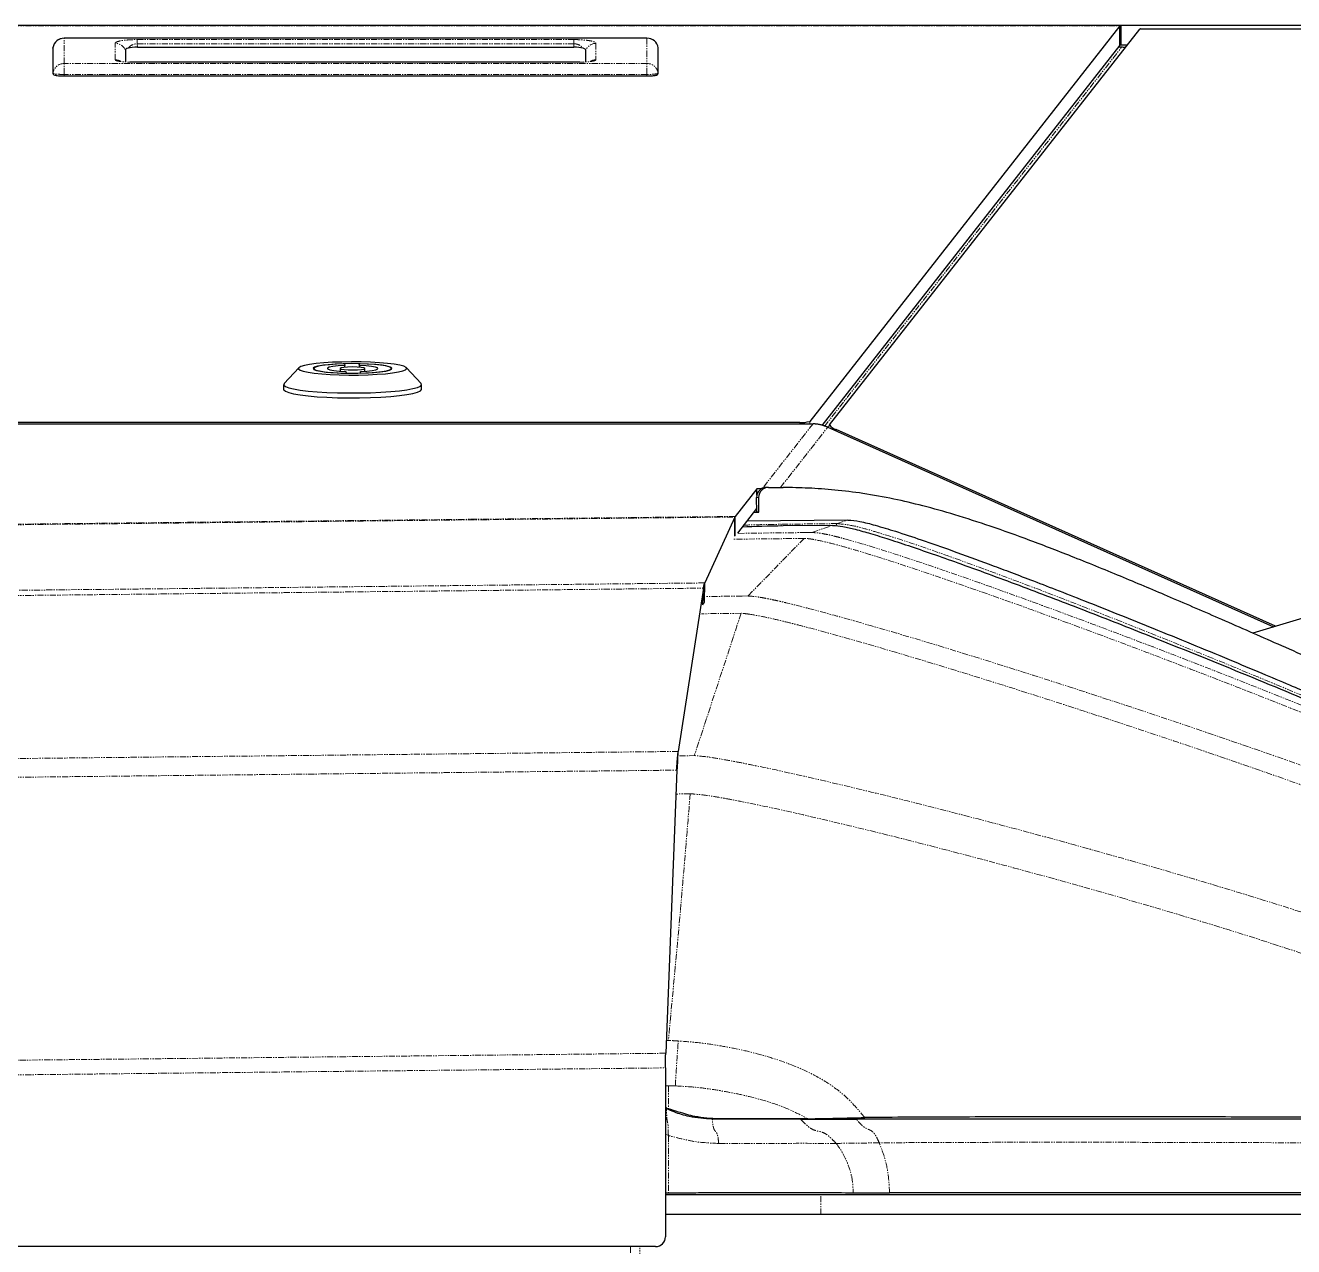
# Model space of a CAD drawing. Header units: millimetres. Extents: x -18594 to 273470, y -238787 to 48452.
# Drawn here: x 145791.1 to 146048.7, y -29644.3 to -29396.3 of the extents above; entities that cross this region are included whole.
import ezdxf

# ---------------------------------------------------------------- set-up
doc = ezdxf.new("R2010")
doc.units = ezdxf.units.MM
doc.linetypes.add('Xref AGV layout$0$PHANTOM', pattern=[2.5, 1.25, -0.25, 0.25, -0.25, 0.25, -0.25])
doc.layers.add('AM_BOR', color=4, linetype='Continuous', lineweight=25)

# ---------------------------------------------------------------- blocks, each defined once
blk = doc.blocks.new('Xref AGV layout$0$A$C6D3E55E3')
at = {"color": 7, "linetype": 'Continuous', "lineweight": 25}
for p, q in [((3234.81, 1701.82), (2147.25, 1701.82)), ((3234.57, 1701.76), (3171.55, 1621.4)), ((3175.55, 1620.68), (3238.6, 1701.07)), ((3234.57, 1697.79), (3234.57, 1701.76)), ((3234.81, 1697.82), (3234.81, 1701.82)), ((3336.39, 1701.82), (3234.81, 1701.82)), ((3238.74, 1701.11), (3340.67, 1701.11)), ((3138.5, 1699.22), (3020.1, 1699.22)), ((3234.57, 1697.79), (3174.04, 1620.6)), ((3236.04, 1697.82), (3234.81, 1697.82)), ((3017.82, 1697.22), (3017.83, 1697.27)), ((3017.82, 1697.22), (3017.82, 1692.09)), ((3032.54, 1696.87), (3032.54, 1694.41)), ((3034.98, 1697.37), (3123.63, 1697.37)), ((3126.07, 1694.41), (3126.07, 1696.87)), ((3140.78, 1697.22), (3140.78, 1697.27)), ((3140.78, 1692.09), (3140.78, 1697.22)), ((3234.91, 1697.37), (3234.25, 1697.38)), ((3034.22, 1694.37), (3033.48, 1694.37)), ((3124.36, 1694.37), (3034.22, 1694.37)), ((3124.89, 1694.37), (3124.36, 1694.37)), ((3020.1, 1691.55), (3138.5, 1691.55)), ((3140.48, 1691.79), (3140.52, 1691.8)), ((3067.77, 1632.3), (3064.79, 1629.07)), ((3070.8, 1632.15), (3070.8, 1632)), ((3076.2, 1632.15), (3076.2, 1631.6)), ((3077.03, 1633.09), (3077.1, 1632.75)), ((3077.1, 1632.38), (3077.1, 1632.75)), ((3077.31, 1631.55), (3077.37, 1631.2)), ((3077.37, 1631.2), (3077.37, 1631.19)), ((3080.03, 1633.1), (3080.03, 1632.41)), ((3080.09, 1632.76), (3080.03, 1633.1)), ((3080.09, 1632.76), (3080.09, 1632.4)), ((3080.31, 1631.2), (3080.31, 1631.55)), ((3080.37, 1631.21), (3080.31, 1631.55)), ((3080.37, 1631.2), (3080.37, 1631.21)), ((3081.2, 1631.6), (3081.2, 1632.15)), ((3086.6, 1632), (3086.6, 1632.15)), ((3092.61, 1629.07), (3089.63, 1632.3)), ((3064.7, 1628.88), (3064.7, 1627.88)), ((3092.7, 1627.88), (3092.7, 1628.88)), ((3169.56, 1621.18), (2149.25, 1621.18)), ((2149.25, 1620.94), (3171.19, 1620.94)), ((3171.19, 1620.94), (3172.23, 1620.91)), ((3175.54, 1620.67), (3175.33, 1620.16)), ((3175.14, 1620.33), (3175.39, 1620.3)), ((3175.21, 1620.22), (3265.76, 1579.65)), ((3266.2, 1579.79), (3176.92, 1619.78)), ((3160.8, 1607.69), (3156.42, 1602.1)), ((3161.68, 1607.68), (3160.8, 1607.69)), ((3160.8, 1606.45), (3160.8, 1607.69)), ((3163.18, 1607.99), (3162.74, 1607.99)), ((3163.18, 1607.99), (3166.15, 1607.99)), ((3160.78, 1602.99), (3160.75, 1605.97)), ((3161.22, 1602.99), (3161.19, 1605.97)), ((3160.77, 1603.69), (3156.87, 1598.71)), ((3160.22, 1602.98), (3161.22, 1602.99)), ((3160.23, 1602.98), (3160.78, 1602.99)), ((3161.22, 1602.99), (3160.78, 1602.99)), ((3156.35, 1601.98), (3150.22, 1588.6)), ((3156.32, 1598.07), (3156.35, 1601.98)), ((3156.42, 1598.13), (3156.42, 1602.1)), ((3179.27, 1601.37), (3158.77, 1601.12)), ((3176.15, 1600.29), (3166.18, 1600.16)), ((3149.97, 1587.54), (3144.86, 1554.38)), ((3149.82, 1584.15), (3149.97, 1587.54)), ((3150.19, 1584.69), (3150.22, 1588.6)), ((3271.75, 1581.46), (3261.58, 1578.39)), ((3144.71, 1550.99), (3144.86, 1554.38)), ((3144.55, 1550.51), (3144.71, 1550.99)), ((3144.55, 1550.58), (3142.3, 1493.09)), ((3142.25, 1490.12), (3142.25, 1455.82)), ((3142.49, 1481.83), (3142.84, 1481.83)), ((3142.25, 1464.73), (3142.84, 1464.73)), ((3173.8, 1464.32), (3142.25, 1464.32)), ((3327.54, 1464.32), (3173.8, 1464.32)), ((3178.83, 1464.73), (3183.85, 1464.73)), ((3180.42, 1464.77), (3187.77, 1464.73)), ((3183.84, 1464.73), (3186.25, 1464.73)), ((3328.08, 1464.74), (3187.77, 1464.73)), ((3173.8, 1460.32), (3142.25, 1460.32)), ((3327.54, 1460.32), (3173.8, 1460.32)), ((3140.26, 1453.82), (2149.24, 1453.82))]:
    blk.add_line(p, q, dxfattribs=at)
at = {"color": 8, "linetype": 'Xref AGV layout$0$PHANTOM', "lineweight": 18}
for p, q in [((2147.25, 1701.76), (3234.57, 1701.76)), ((3020.1, 1699.22), (3020.1, 1699.21)), ((3020.1, 1694.08), (3020.1, 1699.21)), ((3020.1, 1699.21), (3138.5, 1699.21)), ((3030.47, 1694.82), (3030.47, 1698.16)), ((3034.95, 1698.94), (3123.65, 1698.94)), ((3034.95, 1698.94), (3034.95, 1698.07)), ((3034.98, 1697.37), (3034.95, 1698.07)), ((3034.95, 1698.07), (3123.65, 1698.07)), ((3123.63, 1697.37), (3123.65, 1698.07)), ((3123.65, 1698.94), (3123.65, 1698.07)), ((3128.14, 1698.16), (3128.14, 1694.82)), ((3138.5, 1699.22), (3138.5, 1699.21)), ((3138.5, 1699.21), (3138.5, 1694.08)), ((3017.83, 1692.13), (3017.83, 1697.27)), ((3140.78, 1697.27), (3140.78, 1692.13)), ((3174.53, 1620.37), (3234.91, 1697.37)), ((3020.1, 1691.86), (3020.1, 1694.08)), ((3138.5, 1694.08), (3020.1, 1694.08)), ((3034.22, 1694.37), (3034.22, 1694.36)), ((3124.36, 1694.36), (3034.22, 1694.36)), ((3124.36, 1694.36), (3124.36, 1694.37)), ((3138.5, 1691.86), (3138.5, 1694.08)), ((3017.83, 1692.13), (3017.82, 1692.09)), ((3138.5, 1691.86), (3020.1, 1691.86)), ((3020.1, 1691.55), (3020.1, 1691.86)), ((3138.5, 1691.55), (3138.5, 1691.86)), ((3140.78, 1692.09), (3140.78, 1692.13)), ((3172.23, 1620.91), (3161.98, 1607.84)), ((3169.56, 1621.18), (3169.56, 1620.94)), ((3171.55, 1620.93), (3171.55, 1621.4)), ((3165.62, 1607.99), (3175.21, 1620.22)), ((3176.81, 1619.5), (3176.92, 1619.78)), ((3161.19, 1605.97), (3160.75, 1605.97)), ((3156.42, 1602.1), (2147.25, 1591.26)), ((2147.25, 1591.14), (3156.35, 1601.98)), ((3177.19, 1600.65), (3165.74, 1600.51)), ((3172.01, 1598.84), (3176.15, 1600.29)), ((3177.19, 1600.65), (3179.27, 1601.37)), ((3170.41, 1597.64), (3155.92, 1597.47)), ((3170.83, 1598.83), (3156.83, 1598.66)), ((3172.01, 1598.84), (3170.83, 1598.83)), ((3150.22, 1588.6), (2147.25, 1577.83)), ((2147.25, 1576.76), (3149.97, 1587.54)), ((3157.85, 1585.93), (3150.58, 1585.84)), ((3157.85, 1585.93), (3159.02, 1585.95)), ((3157.62, 1582.44), (3149.54, 1582.34)), ((3144.86, 1554.38), (2147.25, 1543.66)), ((3145.09, 1553.49), (3147.09, 1553.51)), ((3147.09, 1553.51), (3148.12, 1553.54)), ((2147.25, 1539.87), (3144.55, 1550.58)), ((3147.26, 1545.77), (3144.36, 1545.73)), ((3145.18, 1520.72), (3142.85, 1495.68)), ((3142.4, 1495.67), (3142.62, 1495.68)), ((3142.62, 1495.68), (3142.85, 1495.68)), ((3142.3, 1493.09), (2147.25, 1482.41)), ((2147.25, 1479.43), (3142.25, 1490.12)), ((3142.25, 1486.47), (3142.83, 1486.48)), ((3142.83, 1486.47), (3142.92, 1486.47)), ((3142.84, 1486.47), (3142.84, 1481.83)), ((3142.49, 1481.83), (3142.25, 1481.97)), ((3181.01, 1479.73), (3177.92, 1479.73)), ((3181.01, 1479.73), (3182.72, 1480.05)), ((3142.84, 1476.38), (3142.25, 1476.65)), ((3142.84, 1476.38), (3142.84, 1464.73)), ((3173.8, 1460.32), (3173.8, 1464.32)), ((3178.83, 1464.73), (3180.42, 1464.77)), ((3135.16, 1453.82), (3135.16, 1448.82)), ((3137.07, 1448.82), (3137.07, 1453.82))]:
    blk.add_line(p, q, dxfattribs=at)
at = {"color": 7, "linetype": 'Continuous', "lineweight": 25, "flags": 128}
for points in [[(3017.82, 1692.09), (3017.82, 1692.07), (3017.83, 1692.04)], [(3140.78, 1692.05), (3140.78, 1692.07), (3140.78, 1692.09)], [(3078.46, 1633.49), (3076.5, 1633.46), (3074.61, 1633.4), (3072.86, 1633.29), (3071.29, 1633.14), (3069.95, 1632.96), (3068.9, 1632.76), (3068.17, 1632.54), (3067.77, 1632.3), (3067.73, 1632.06), (3068.03, 1631.82), (3068.68, 1631.6), (3069.65, 1631.39), (3070.92, 1631.2), (3072.43, 1631.05), (3074.14, 1630.93), (3076, 1630.85), (3077.95, 1630.81), (3079.92, 1630.82), (3081.86, 1630.87), (3083.69, 1630.96), (3085.36, 1631.08), (3086.81, 1631.25), (3088.01, 1631.44), (3088.91, 1631.65), (3089.48, 1631.88), (3089.7, 1632.12), (3089.57, 1632.36), (3089.09, 1632.59), (3088.27, 1632.81), (3087.15, 1633.01), (3085.76, 1633.18), (3084.14, 1633.32), (3082.34, 1633.42), (3080.43, 1633.47), (3078.46, 1633.49)], [(3078.53, 1633.13), (3076.81, 1633.1), (3075.19, 1633.03), (3073.72, 1632.91), (3072.49, 1632.77), (3071.55, 1632.59), (3070.95, 1632.39), (3070.71, 1632.18), (3070.84, 1631.97), (3071.34, 1631.77), (3072.18, 1631.59), (3073.33, 1631.43), (3074.73, 1631.3), (3076.31, 1631.22), (3078.01, 1631.18), (3079.74, 1631.18), (3081.42, 1631.23), (3082.97, 1631.33), (3084.33, 1631.46), (3085.42, 1631.62), (3086.2, 1631.81), (3086.62, 1632.01), (3086.68, 1632.22), (3086.36, 1632.43), (3085.69, 1632.63), (3084.69, 1632.8), (3083.4, 1632.94), (3081.9, 1633.04), (3080.25, 1633.11), (3078.53, 1633.13)], [(3077.03, 1633.09), (3075.44, 1633.03), (3074, 1632.92), (3072.77, 1632.79), (3071.8, 1632.62), (3071.15, 1632.43), (3070.83, 1632.23), (3070.87, 1632.03), (3071.25, 1631.83), (3071.98, 1631.65), (3073, 1631.48), (3074.28, 1631.35), (3075.76, 1631.26), (3077.37, 1631.2)], [(3077.1, 1632.75), (3075.79, 1632.67), (3074.72, 1632.55), (3073.96, 1632.4), (3073.59, 1632.23), (3073.62, 1632.05), (3074.06, 1631.88), (3074.86, 1631.73), (3075.98, 1631.62), (3077.31, 1631.55)], [(3076.2, 1632.14), (3076.41, 1632.03), (3076.97, 1631.93), (3077.79, 1631.87), (3078.76, 1631.85), (3079.71, 1631.87), (3080.51, 1631.94), (3081.03, 1632.04), (3081.2, 1632.16), (3080.99, 1632.27), (3080.43, 1632.37), (3079.61, 1632.43), (3078.65, 1632.46), (3077.69, 1632.43), (3076.9, 1632.36), (3076.37, 1632.26), (3076.2, 1632.14)], [(3080.37, 1631.21), (3081.96, 1631.27), (3083.4, 1631.38), (3084.63, 1631.52), (3085.6, 1631.68), (3086.26, 1631.87), (3086.57, 1632.07), (3086.54, 1632.27), (3086.15, 1632.47), (3085.43, 1632.66), (3084.4, 1632.82), (3083.12, 1632.95), (3081.64, 1633.04), (3080.03, 1633.1)], [(3080.31, 1631.55), (3081.61, 1631.63), (3082.68, 1631.75), (3083.44, 1631.9), (3083.81, 1632.08), (3083.78, 1632.25), (3083.35, 1632.42), (3082.54, 1632.57), (3081.43, 1632.68), (3080.09, 1632.76)], [(3064.79, 1629.07), (3064.77, 1629.04), (3064.73, 1628.77), (3065.05, 1628.5), (3065.72, 1628.24), (3066.73, 1627.99), (3068.05, 1627.77), (3069.65, 1627.57), (3071.48, 1627.41), (3073.49, 1627.29), (3075.65, 1627.21), (3077.88, 1627.17), (3080.13, 1627.18), (3082.34, 1627.23), (3084.47, 1627.32), (3086.44, 1627.45), (3088.21, 1627.62), (3089.73, 1627.83), (3090.97, 1628.05), (3091.9, 1628.31), (3092.48, 1628.57), (3092.7, 1628.84), (3092.61, 1629.07)], [(3064.7, 1627.88), (3064.73, 1627.78), (3065.05, 1627.51), (3065.72, 1627.24), (3066.73, 1627), (3068.05, 1626.78), (3069.65, 1626.58), (3071.48, 1626.42), (3073.49, 1626.3), (3075.65, 1626.22), (3077.88, 1626.18), (3080.13, 1626.19), (3082.34, 1626.24), (3084.47, 1626.33), (3086.44, 1626.46), (3088.21, 1626.63), (3089.73, 1626.83), (3090.97, 1627.06), (3091.9, 1627.31), (3092.48, 1627.58), (3092.7, 1627.85), (3092.7, 1627.88)]]:
    blk.add_lwpolyline(points, dxfattribs=at)
at = {"color": 8, "linetype": 'Xref AGV layout$0$PHANTOM', "lineweight": 18, "flags": 128}
for points in [[(3170.41, 1597.64), (3164.71, 1591.79), (3159.02, 1585.95)], [(3157.62, 1582.44), (3152.87, 1567.98), (3148.12, 1553.54)], [(3151.76, 1479.73), (3152.42, 1479.75), (3153.09, 1479.76)], [(3169.67, 1479.73), (3170.43, 1479.76), (3171.18, 1479.79)]]:
    blk.add_lwpolyline(points, dxfattribs=at)
at = {"color": 7, "linetype": 'Continuous', "lineweight": 25}
for centre, radius, start, end in [((3238.71, 1700.93), 0.187, 81.7788, 127.6797), ((3020.1, 1696.92), 2.3, 90, 171.2467), ((3138.5, 1696.92), 2.3, 8.7333, 90), ((3234.84, 1691.37), 6, 82.2609, 89.3324), ((3169.99, 1626.4), 5.23, 265.2871, 287.3566), ((3177.53, 1622.21), 2.5, 217.7016, 256.0319), ((3162.75, 1605.99), 2, 90.1138, 180.7192), ((3163.18, 1605.99), 2, 90.1104, 180.7226), ((3140.25, 1455.82), 2, 270.1114, 0.1067)]:
    blk.add_arc(centre, radius, start, end, dxfattribs=at)
at = {"color": 8, "linetype": 'Xref AGV layout$0$PHANTOM', "lineweight": 18}
for centre, radius, start, end in [((3020.09, 1696.91), 2.29, 89.8287, 171.1209), ((3030.47, 1695.86), 2.3, 26.0605, 90.0966), ((3128.13, 1695.86), 2.3, 89.9017, 153.9412), ((3138.51, 1696.91), 2.29, 8.8798, 90.1707), ((3020.09, 1691.78), 2.29, 89.8287, 171.1209), ((3030.47, 1692.5), 2.31, 60.5294, 90.0175), ((3128.14, 1692.51), 2.31, 89.9901, 119.5156), ((3138.51, 1691.78), 2.29, 8.8798, 90.1707)]:
    blk.add_arc(centre, radius, start, end, dxfattribs=at)
at = {"color": 7, "linetype": 'Continuous', "lineweight": 25}
for centre, major_axis, ratio, start_param, end_param in [((3254.16, 1693.82), (19.6, -7.92), 0.056319, 3.003174, 3.125347), ((3254.16, 1693.82), (19.6, -3.95), 0.031467, 2.986754, 3.108927), ((3035.03, 1696.98), (2.3, -0.01), 0.172189, 1.596231, 2.529528), ((3123.57, 1696.98), (2.3, 0.01), 0.172189, 0.611846, 1.545362), ((3167.92, 1598.79), (20, 0.12), 0.069658, 1.657636, 2.099446), ((3151.89, 1499.73), (20.33, 0), 0.983668, 4.218195, 4.250738), ((3151.54, 1499.73), (20.33, 0), 0.983668, 4.237572, 4.250738)]:
    blk.add_ellipse(centre, major_axis=major_axis, ratio=ratio, start_param=start_param, end_param=end_param, dxfattribs=at)
at = {"color": 8, "linetype": 'Xref AGV layout$0$PHANTOM', "lineweight": 18}
for points, knots in [([(3030.47, 1698.16), (3030.51, 1698.25), (3030.61, 1698.43), (3031.29, 1698.63), (3032.12, 1698.77), (3032.92, 1698.86), (3033.88, 1698.92), (3034.6, 1698.93), (3034.95, 1698.94)], [0, 0, 0, 0, 0.25013, 0.499944, 0.625205, 0.750135, 0.875176, 1, 1, 1, 1]), ([(3033.15, 1697.21), (3033.18, 1697.26), (3033.37, 1697.49), (3033.73, 1697.8), (3034.32, 1698.01), (3034.68, 1698.07), (3034.87, 1698.07), (3034.95, 1698.07)], [0, 0, 0, 0, 0.11334, 0.603398, 0.81167, 0.907966, 1, 1, 1, 1]), ([(3123.65, 1698.94), (3124.01, 1698.93), (3124.72, 1698.92), (3125.68, 1698.86), (3126.48, 1698.77), (3127.31, 1698.63), (3127.99, 1698.43), (3128.09, 1698.25), (3128.14, 1698.16)], [0, 0, 0, 0, 0.124807, 0.24983, 0.374777, 0.500086, 0.749873, 1, 1, 1, 1]), ([(3123.65, 1698.07), (3123.74, 1698.07), (3123.92, 1698.07), (3124.28, 1698.01), (3124.88, 1697.8), (3125.24, 1697.49), (3125.42, 1697.26), (3125.45, 1697.21)], [0, 0, 0, 0, 0.091924, 0.188279, 0.396459, 0.886638, 1, 1, 1, 1]), ([(3034.22, 1694.36), (3033.72, 1694.36), (3032.98, 1694.37), (3032.1, 1694.43), (3031.34, 1694.51), (3030.62, 1694.64), (3030.52, 1694.76), (3030.47, 1694.82)], [0, 0, 0, 0, 0.249676, 0.375126, 0.500589, 0.750261, 1, 1, 1, 1]), ([(3128.14, 1694.82), (3128.08, 1694.76), (3127.98, 1694.64), (3127.25, 1694.51), (3126.49, 1694.43), (3125.61, 1694.37), (3124.86, 1694.36), (3124.36, 1694.36)], [0, 0, 0, 0, 0.249757, 0.49945, 0.624872, 0.750355, 1, 1, 1, 1]), ([(3020.1, 1691.86), (3019.8, 1691.86), (3019.21, 1691.87), (3018.46, 1691.93), (3017.93, 1692.03), (3017.86, 1692.1), (3017.83, 1692.13)], [0, 0, 0, 0, 0.250001, 0.500003, 0.750002, 1, 1, 1, 1]), ([(3020.1, 1691.55), (3019.84, 1691.55), (3019.32, 1691.56), (3018.68, 1691.62), (3018.27, 1691.68), (3018.22, 1691.73), (3018.2, 1691.75)], [0, 0, 0, 0, 0.286234, 0.572448, 0.85869, 1, 1, 1, 1]), ([(3140.78, 1692.13), (3140.74, 1692.1), (3140.67, 1692.03), (3140.15, 1691.93), (3139.4, 1691.87), (3138.8, 1691.86), (3138.5, 1691.86)], [0, 0, 0, 0, 0.25, 0.50001, 0.750014, 1, 1, 1, 1]), ([(3140.48, 1691.79), (3140.45, 1691.76), (3140.39, 1691.7), (3139.93, 1691.62), (3139.28, 1691.56), (3138.76, 1691.55), (3138.5, 1691.55)], [0, 0, 0, 0, 0.2499948, 0.5000072, 0.7499946, 1, 1, 1, 1]), ([(3158.14, 1600.33), (3159.26, 1600.37), (3161.7, 1600.45), (3164.32, 1600.49), (3165.74, 1600.51)], [0, 0, 0, 0, 0.457293, 1, 1, 1, 1]), ([(3165.77, 1600.16), (3165.77, 1600.17), (3165.77, 1600.27), (3165.76, 1600.42), (3165.75, 1600.47), (3165.74, 1600.51)], [0, 0, 0, 0, 0.039944, 0.360256, 1, 1, 1, 1]), ([(3177.19, 1600.65), (3177.1, 1600.61), (3177, 1600.55), (3176.9, 1600.27), (3176.88, 1600.21)], [0, 0, 0, 0, 0.762902, 1, 1, 1, 1]), ([(3177.19, 1600.65), (3178.22, 1600.53), (3180.29, 1600.31), (3183.3, 1599.46), (3187.63, 1598.19), (3195.09, 1595.72), (3210.85, 1590.09), (3233.45, 1581.38), (3261.06, 1570.22), (3286.17, 1559.61), (3308.82, 1549.64), (3329.03, 1540.37), (3345, 1532.64), (3356.77, 1526.58), (3364.46, 1522.43), (3372.04, 1518.08), (3379.43, 1513.43), (3386.62, 1508.44), (3390.98, 1504.55), (3393.15, 1502.61)], [0, 0, 0, 0, 0.0130335, 0.0260996, 0.0391671, 0.0699686, 0.1249717, 0.249979, 0.3749876, 0.4999965, 0.5933365, 0.686676, 0.780014, 0.8166834, 0.8533527, 0.8900202, 0.9266868, 0.9633488, 1, 1, 1, 1]), ([(3172.25, 1597.45), (3171.99, 1597.49), (3171.38, 1597.59), (3170.77, 1597.62), (3170.41, 1597.64)], [0, 0, 0, 0, 0.425955, 1, 1, 1, 1]), ([(3393.71, 1501.78), (3392.63, 1502.85), (3389.84, 1505.62), (3384.8, 1509.42), (3378.92, 1513.45), (3372.9, 1517.16), (3363.76, 1522.38), (3351.33, 1528.78), (3335.59, 1536.3), (3319.74, 1543.47), (3298.47, 1552.71), (3271.69, 1563.78), (3244.06, 1574.61), (3221.03, 1583.25), (3203.39, 1589.61), (3189.36, 1594.37), (3181.08, 1596.91), (3177.93, 1597.75), (3176.92, 1598.01), (3175.88, 1598.27), (3174.78, 1598.5), (3173.49, 1598.75), (3172.55, 1598.81), (3172.01, 1598.84)], [0, 0, 0, 0, 0.018802, 0.048582, 0.077969, 0.107114, 0.1361, 0.208111, 0.279816, 0.351389, 0.422894, 0.565806, 0.708679, 0.788712, 0.868822, 0.939575, 0.97113, 0.97535, 0.979603, 0.983968, 0.988474, 0.993398, 1, 1, 1, 1]), ([(3393.06, 1501.03), (3391.86, 1502.23), (3388.97, 1505.12), (3383.81, 1509.01), (3377.93, 1513.02), (3371.91, 1516.69), (3362.78, 1521.85), (3350.36, 1528.17), (3334.65, 1535.57), (3318.82, 1542.64), (3296.32, 1552.28), (3267.02, 1564.19), (3232.24, 1577.55), (3204.62, 1587.54), (3188.08, 1593.06), (3181.34, 1595.12), (3178.44, 1595.97), (3175.42, 1596.8), (3173.33, 1597.23), (3172.25, 1597.45)], [0, 0, 0, 0, 0.020989, 0.050792, 0.080209, 0.109381, 0.138394, 0.210463, 0.282215, 0.353831, 0.425379, 0.585526, 0.745638, 0.886676, 0.949007, 0.961339, 0.973766, 0.986407, 1, 1, 1, 1]), ([(3159.02, 1585.95), (3159.6, 1585.91), (3160.62, 1585.84), (3162.03, 1585.59), (3163.26, 1585.35), (3164.43, 1585.1), (3165.57, 1584.85), (3168.07, 1584.26), (3173.25, 1582.94), (3183.44, 1580.12), (3201.43, 1574.79), (3227.12, 1566.67), (3258.11, 1556.31), (3284.85, 1546.83), (3306.11, 1538.85), (3321.99, 1532.62), (3337.79, 1526.04), (3350.31, 1520.35), (3359.57, 1515.66), (3365.69, 1512.29), (3371.72, 1508.59), (3377.59, 1504.43), (3382.44, 1500.2), (3386.21, 1495.99), (3388.97, 1492.02), (3391.14, 1487.64), (3392.41, 1483.69), (3392.88, 1481.23), (3393.05, 1480.38)], [0, 0, 0, 0, 0.006486, 0.011448, 0.016076, 0.020564, 0.024984, 0.029373, 0.049761, 0.085819, 0.149918, 0.264169, 0.39393, 0.523719, 0.588654, 0.653647, 0.718752, 0.784119, 0.810425, 0.836872, 0.863537, 0.890551, 0.918155, 0.935828, 0.95386, 0.972111, 0.990277, 1, 1, 1, 1]), ([(3159.22, 1582.26), (3158.99, 1582.3), (3158.46, 1582.37), (3157.92, 1582.41), (3157.62, 1582.44)], [0, 0, 0, 0, 0.4303368, 1, 1, 1, 1]), ([(3387.62, 1480.12), (3387.48, 1480.82), (3387.03, 1483.01), (3385.84, 1486.59), (3383.75, 1490.62), (3381.13, 1494.29), (3377.55, 1498.24), (3372.91, 1502.28), (3367.27, 1506.33), (3361.44, 1509.94), (3355.47, 1513.25), (3346.43, 1517.86), (3334.16, 1523.43), (3318.66, 1529.88), (3303.06, 1535.99), (3280.92, 1544.28), (3252.12, 1554.41), (3217.99, 1565.68), (3190.91, 1574.04), (3174.71, 1578.64), (3168.12, 1580.34), (3165.27, 1581.04), (3162.32, 1581.73), (3160.28, 1582.08), (3159.22, 1582.26)], [0, 0, 0, 0, 0.008263, 0.025635, 0.043062, 0.060409, 0.077615, 0.104831, 0.131745, 0.158443, 0.184995, 0.211446, 0.277277, 0.342902, 0.408438, 0.473926, 0.620538, 0.767129, 0.89625, 0.953306, 0.964592, 0.975964, 0.987532, 1, 1, 1, 1]), ([(3334.97, 1480.14), (3334.77, 1481.21), (3334.36, 1483.38), (3333.28, 1486.71), (3331.73, 1490.04), (3329.42, 1493.61), (3326.33, 1497.04), (3322.54, 1500.18), (3317.87, 1503.26), (3312.35, 1506.24), (3303.95, 1510.13), (3293.3, 1514.31), (3280.45, 1518.83), (3267.54, 1523.02), (3250.29, 1528.33), (3228.62, 1534.59), (3201.43, 1541.87), (3178.49, 1547.56), (3163.47, 1550.91), (3157.62, 1552.08), (3155.48, 1552.49), (3153.27, 1552.88), (3150.84, 1553.28), (3149.09, 1553.45), (3148.12, 1553.54)], [0, 0, 0, 0, 0.015281, 0.030763, 0.04863, 0.066468, 0.089937, 0.112951, 0.135621, 0.169219, 0.202551, 0.268812, 0.334866, 0.400837, 0.466769, 0.598598, 0.730461, 0.878385, 0.943867, 0.954268, 0.964724, 0.975366, 0.986405, 1, 1, 1, 1]), ([(3147.27, 1545.77), (3147.19, 1544.83), (3146.76, 1539.57), (3146.06, 1531.23), (3145.44, 1523.82), (3145.18, 1520.72)], [0, 0, 0, 0, 0.112333, 0.629361, 1, 1, 1, 1]), ([(3148.06, 1545.73), (3147.93, 1545.74), (3147.67, 1545.75), (3147.4, 1545.76), (3147.26, 1545.77)], [0, 0, 0, 0, 0.496717, 1, 1, 1, 1]), ([(3327.2, 1479.96), (3326.99, 1480.84), (3326.58, 1482.61), (3325.48, 1485.38), (3323.76, 1488.1), (3320.99, 1491.1), (3317.31, 1494.04), (3312.82, 1496.9), (3308.16, 1499.36), (3303.41, 1501.56), (3294.86, 1505.17), (3282.39, 1509.76), (3266, 1515.25), (3245.78, 1521.55), (3221.68, 1528.47), (3194.76, 1535.64), (3173.39, 1540.85), (3160.57, 1543.66), (3155.33, 1544.66), (3153.05, 1545.07), (3150.65, 1545.49), (3148.95, 1545.64), (3148.06, 1545.73)], [0, 0, 0, 0, 0.013379, 0.026768, 0.043824, 0.060821, 0.087871, 0.114801, 0.14164, 0.168425, 0.195173, 0.284216, 0.373225, 0.46222, 0.611715, 0.761231, 0.892979, 0.951296, 0.962869, 0.974568, 0.986561, 1, 1, 1, 1]), ([(3143.07, 1495.68), (3143.03, 1495.68), (3142.96, 1495.68), (3142.88, 1495.68), (3142.85, 1495.68)], [0, 0, 0, 0, 0.528967, 1, 1, 1, 1]), ([(3144.85, 1495.59), (3144.62, 1495.6), (3144.03, 1495.64), (3143.43, 1495.66), (3143.07, 1495.67)], [0, 0, 0, 0, 0.400592, 1, 1, 1, 1]), ([(3144.25, 1486.46), (3144.35, 1488.04), (3144.53, 1491.2), (3144.75, 1494.13), (3144.85, 1495.59)], [0, 0, 0, 0, 0.501999, 1, 1, 1, 1]), ([(3182.72, 1480.05), (3181.58, 1481.42), (3179.3, 1484.16), (3175.04, 1487.31), (3170.44, 1489.75), (3165.93, 1491.5), (3161.65, 1492.81), (3157.63, 1493.82), (3153.53, 1494.6), (3149.29, 1495.24), (3146.36, 1495.47), (3144.85, 1495.59)], [0, 0, 0, 0, 0.1238011, 0.2478596, 0.3716499, 0.4952911, 0.5942366, 0.6934001, 0.7930428, 0.8939333, 1, 1, 1, 1]), ([(3142.92, 1486.47), (3143.12, 1486.48), (3143.57, 1486.48), (3144.01, 1486.47), (3144.25, 1486.46)], [0, 0, 0, 0, 0.453599, 1, 1, 1, 1]), ([(3144.25, 1486.46), (3145.55, 1486.39), (3148.06, 1486.25), (3151.64, 1485.8), (3155.07, 1485.21), (3158.8, 1484.45), (3162.83, 1483.37), (3167.14, 1481.9), (3169.83, 1480.49), (3171.18, 1479.79)], [0, 0, 0, 0, 0.135628, 0.261815, 0.385972, 0.509344, 0.673243, 0.836775, 1, 1, 1, 1]), ([(3142.84, 1476.38), (3142.83, 1476.8), (3142.83, 1477.39), (3142.81, 1478.06), (3142.78, 1478.51), (3142.73, 1478.86), (3142.66, 1479.1), (3142.6, 1479.34), (3142.55, 1479.7), (3142.52, 1480.15), (3142.49, 1480.81), (3142.49, 1481.4), (3142.49, 1481.83)], [0, 0, 0, 0, 0.1706192, 0.2346142, 0.2907893, 0.3948418, 0.5000034, 0.6051651, 0.7092038, 0.7653792, 0.8293809, 1, 1, 1, 1]), ([(3153.07, 1474.77), (3153.03, 1475.18), (3152.98, 1475.74), (3152.85, 1476.36), (3152.74, 1476.77), (3152.59, 1477.07), (3152.41, 1477.25), (3152.24, 1477.43), (3152.08, 1477.74), (3151.97, 1478.15), (3151.85, 1478.77), (3151.8, 1479.33), (3151.76, 1479.73)], [0, 0, 0, 0, 0.169844, 0.232986, 0.288513, 0.39282, 0.500001, 0.60718, 0.711491, 0.767018, 0.83016, 1, 1, 1, 1]), ([(3176.93, 1474.79), (3176.64, 1475.09), (3176.07, 1475.65), (3175.18, 1476.51), (3174.23, 1477.06), (3173.3, 1477.26), (3172.37, 1477.47), (3171.42, 1478.02), (3170.59, 1478.82), (3170.08, 1479.33), (3169.85, 1479.56)], [0, 0, 0, 0, 0.139242, 0.270952, 0.394299, 0.513847, 0.633391, 0.756732, 0.888455, 1, 1, 1, 1]), ([(3325.58, 1479.73), (3315.93, 1479.73), (3296.64, 1479.73), (3267.68, 1479.73), (3238.72, 1479.73), (3209.72, 1479.73), (3190.58, 1479.73), (3181.01, 1479.73)], [0, 0, 0, 0, 0.2, 0.400002, 0.600003, 0.800003, 1, 1, 1, 1]), ([(3185.67, 1474.91), (3185.54, 1475.2), (3185.28, 1475.8), (3184.86, 1476.53), (3184.5, 1476.99), (3184.13, 1477.33), (3183.68, 1477.55), (3183.18, 1477.74), (3182.7, 1478.02), (3182.21, 1478.39), (3181.61, 1478.98), (3181.21, 1479.48), (3181.01, 1479.73)], [0, 0, 0, 0, 0.125157, 0.249798, 0.312318, 0.374862, 0.499967, 0.625068, 0.687613, 0.750149, 0.874843, 1, 1, 1, 1]), ([(3153.07, 1474.77), (3151.37, 1474.85), (3148.81, 1474.96), (3145.42, 1475.72), (3143.7, 1476.16), (3142.84, 1476.38)], [0, 0, 0, 0, 0.499845, 0.749993, 1, 1, 1, 1]), ([(3176.93, 1474.79), (3172.99, 1474.8), (3165.09, 1474.8), (3157.08, 1474.78), (3153.07, 1474.77)], [0, 0, 0, 0, 0.500011, 1, 1, 1, 1]), ([(3176.93, 1474.79), (3178.4, 1474.8), (3181.34, 1474.83), (3184.23, 1474.88), (3185.67, 1474.91)], [0, 0, 0, 0, 0.499997, 1, 1, 1, 1]), ([(3176.93, 1474.79), (3177.38, 1474.16), (3178.29, 1472.89), (3179.39, 1470.54), (3180.23, 1467.83), (3180.36, 1465.79), (3180.42, 1464.77)], [0, 0, 0, 0, 0.21973, 0.43956, 0.719912, 1, 1, 1, 1]), ([(3327.86, 1474.86), (3316.01, 1474.87), (3292.3, 1474.9), (3256.75, 1474.93), (3221.15, 1475.08), (3197.5, 1474.96), (3185.67, 1474.91)], [0, 0, 0, 0, 0.250001, 0.500002, 0.750003, 1, 1, 1, 1]), ([(3187.77, 1464.73), (3187.71, 1466), (3187.59, 1468.55), (3186.82, 1471.98), (3186.02, 1474.03), (3185.67, 1474.91)], [0, 0, 0, 0, 0.363995, 0.72869, 1, 1, 1, 1])]:
    blk.add_open_spline(points, degree=3, knots=knots, dxfattribs=at)
at = {"color": 7, "linetype": 'Continuous', "lineweight": 25}
for points, knots in [([(3033.15, 1697.21), (3032.93, 1697.14), (3032.58, 1697.03), (3032.55, 1696.92), (3032.54, 1696.87)], [0, 0, 0, 0, 0.631025, 1, 1, 1, 1]), ([(3126.07, 1696.87), (3126.01, 1696.97), (3125.93, 1697.09), (3125.53, 1697.19), (3125.45, 1697.21)], [0, 0, 0, 0, 0.813417, 1, 1, 1, 1]), ([(3017.83, 1692.06), (3017.84, 1692), (3017.89, 1691.85), (3018.15, 1691.75), (3018.52, 1691.66), (3018.94, 1691.6), (3019.48, 1691.56), (3019.89, 1691.56), (3020.1, 1691.55)], [0, 0, 0, 0, 0.136428, 0.351482, 0.487396, 0.641091, 0.812081, 1, 1, 1, 1]), ([(3138.5, 1691.55), (3138.67, 1691.55), (3138.99, 1691.56), (3139.57, 1691.59), (3140.17, 1691.66), (3140.66, 1691.81), (3140.74, 1691.98), (3140.78, 1692.06)], [0, 0, 0, 0, 0.1455493, 0.2846365, 0.5444215, 0.7834805, 1, 1, 1, 1]), ([(3175.21, 1620.22), (3175.12, 1620.26), (3174.95, 1620.33), (3174.7, 1620.43), (3174.46, 1620.51), (3174.22, 1620.59), (3173.99, 1620.65), (3173.76, 1620.71), (3173.54, 1620.76), (3173.33, 1620.8), (3173.13, 1620.83), (3172.93, 1620.85), (3172.74, 1620.87), (3172.56, 1620.89), (3172.39, 1620.9), (3172.28, 1620.9), (3172.23, 1620.91)], [0, 0, 0, 0, 0.0898075, 0.1767874, 0.2609398, 0.3422647, 0.420762, 0.4964318, 0.569274, 0.6392887, 0.7064759, 0.7708356, 0.8323678, 0.8910726, 0.94695, 1, 1, 1, 1]), ([(3414.25, 1478.7), (3414.17, 1481.17), (3414.02, 1485.89), (3413.04, 1492.7), (3411.28, 1498.41), (3408.86, 1503.13), (3405.98, 1507.11), (3402.28, 1510.93), (3398.95, 1513.63), (3396.29, 1515.49), (3394.4, 1516.67), (3391.94, 1518.07), (3388.74, 1519.78), (3384.72, 1521.83), (3379.91, 1524.22), (3374.37, 1526.91), (3367.6, 1530.16), (3359.56, 1533.96), (3350.29, 1538.3), (3340.43, 1542.87), (3330.14, 1547.61), (3318.58, 1552.89), (3305.93, 1558.63), (3292.44, 1564.7), (3279.37, 1570.54), (3267.03, 1576.01), (3255.61, 1581.03), (3245.15, 1585.54), (3235.16, 1589.77), (3225.66, 1593.65), (3216.64, 1597.15), (3208.55, 1600.05), (3201.29, 1602.39), (3194.75, 1604.23), (3188.53, 1605.7), (3182.57, 1606.79), (3176.78, 1607.5), (3171.36, 1607.89), (3167.86, 1607.96), (3166.15, 1607.99)], [0, 0, 0, 0, 0.025274, 0.048359, 0.070215, 0.085994, 0.102487, 0.120373, 0.140323, 0.146357, 0.15369, 0.163121, 0.175436, 0.190954, 0.209426, 0.230563, 0.254078, 0.286571, 0.321791, 0.359168, 0.398125, 0.438089, 0.489616, 0.540654, 0.590014, 0.636502, 0.679185, 0.718083, 0.753433, 0.790516, 0.823488, 0.852747, 0.878705, 0.901796, 0.922456, 0.944275, 0.964023, 0.982382, 1, 1, 1, 1]), ([(3176.15, 1600.29), (3176.87, 1600.23), (3178.44, 1600.09), (3181.02, 1599.44), (3184.13, 1598.58), (3187.92, 1597.4), (3192.3, 1595.95), (3197.18, 1594.27), (3204.75, 1591.58), (3214.96, 1587.81), (3227.71, 1582.93), (3242.54, 1577.1), (3259.05, 1570.44), (3276.92, 1563.02), (3293.85, 1555.79), (3309.22, 1549.03), (3323.01, 1542.78), (3335.28, 1537.05), (3346.52, 1531.58), (3356.69, 1526.41), (3365.72, 1521.55), (3373.72, 1516.92), (3380.83, 1512.34), (3386.25, 1508.57), (3389.09, 1506.06), (3389.96, 1505.29)], [0, 0, 0, 0, 0.009247, 0.020014, 0.033769, 0.050497, 0.070682, 0.092805, 0.116326, 0.173407, 0.231796, 0.290864, 0.376867, 0.459308, 0.53809, 0.612009, 0.67384, 0.731521, 0.784972, 0.83357, 0.877227, 0.915853, 0.951601, 0.985205, 1, 1, 1, 1]), ([(3179.27, 1601.37), (3180.09, 1601.3), (3181.98, 1601.12), (3185.19, 1600.22), (3189.34, 1598.99), (3194.57, 1597.25), (3200.92, 1595.02), (3206.85, 1592.84), (3212.13, 1590.86), (3216.63, 1589.15), (3221.75, 1587.17), (3227.61, 1584.88), (3234.19, 1582.26), (3241.42, 1579.35), (3249.03, 1576.25), (3256.41, 1573.19), (3263.06, 1570.41), (3268.65, 1568.05), (3273.2, 1566.11), (3279.23, 1563.52), (3286.76, 1560.25), (3295.79, 1556.26), (3303.86, 1552.64), (3311.14, 1549.33), (3317.81, 1546.25), (3324.03, 1543.33), (3330.75, 1540.13), (3337.84, 1536.68), (3345.22, 1533), (3351.9, 1529.57), (3357.94, 1526.37), (3363.81, 1523.15), (3369.5, 1519.89), (3375.05, 1516.5), (3380.5, 1512.94), (3385.83, 1509.09), (3390.46, 1505.39), (3392.96, 1502.86), (3393.9, 1501.91)], [0, 0, 0, 0, 0.0103783, 0.0238223, 0.0419195, 0.0650569, 0.0933443, 0.1268379, 0.1447773, 0.1645492, 0.1876255, 0.2140678, 0.2438767, 0.2770534, 0.3124408, 0.3475633, 0.3778916, 0.4034266, 0.4241679, 0.4403056, 0.4862656, 0.5277845, 0.564861, 0.5979062, 0.6287567, 0.6576338, 0.6845363, 0.7227445, 0.7571193, 0.7886758, 0.8174179, 0.8433495, 0.8731382, 0.9001865, 0.9254044, 0.9551756, 0.9831293, 1, 1, 1, 1]), ([(3149.97, 1587.54), (3149.98, 1587.58), (3149.99, 1587.68), (3150.02, 1587.82), (3150.04, 1587.96), (3150.07, 1588.09), (3150.1, 1588.21), (3150.13, 1588.33), (3150.16, 1588.43), (3150.19, 1588.52), (3150.21, 1588.57), (3150.22, 1588.6)], [0, 0, 0, 0, 0.098357, 0.199901, 0.304634, 0.412555, 0.523664, 0.637964, 0.755452, 0.876131, 1, 1, 1, 1]), ([(3144.55, 1550.58), (3144.55, 1550.67), (3144.56, 1550.84), (3144.57, 1551.08), (3144.58, 1551.31), (3144.59, 1551.52), (3144.61, 1551.83), (3144.64, 1552.24), (3144.67, 1552.7), (3144.7, 1553.08), (3144.74, 1553.42), (3144.77, 1553.75), (3144.81, 1554.08), (3144.84, 1554.28), (3144.86, 1554.38)], [0, 0, 0, 0, 0.056144, 0.109352, 0.159625, 0.206962, 0.251366, 0.376096, 0.501793, 0.590934, 0.685322, 0.78496, 0.889852, 1, 1, 1, 1]), ([(3142.25, 1490.12), (3142.25, 1490.21), (3142.25, 1490.39), (3142.25, 1490.66), (3142.25, 1490.92), (3142.26, 1491.17), (3142.26, 1491.41), (3142.26, 1491.69), (3142.27, 1492.01), (3142.28, 1492.37), (3142.29, 1492.73), (3142.3, 1492.96), (3142.3, 1493.09)], [0, 0, 0, 0, 0.0918873, 0.1803897, 0.2655088, 0.3472465, 0.4256048, 0.5005863, 0.6285823, 0.7504799, 0.86087, 1, 1, 1, 1]), ([(3151.76, 1479.73), (3150.19, 1479.82), (3148.1, 1479.94), (3145.53, 1480.63), (3144, 1481.14), (3143, 1481.6), (3142.49, 1481.83)], [0, 0, 0, 0, 0.498474, 0.664895, 0.829858, 1, 1, 1, 1]), ([(3153.09, 1479.76), (3151.47, 1479.85), (3149.3, 1479.97), (3146.58, 1480.64), (3144.79, 1481.19), (3143.53, 1481.6), (3142.84, 1481.83)], [0, 0, 0, 0, 0.469736, 0.631242, 0.798565, 1, 1, 1, 1]), ([(3169.67, 1479.73), (3166.73, 1479.73), (3160.8, 1479.73), (3154.79, 1479.73), (3151.76, 1479.73)], [0, 0, 0, 0, 0.495863, 1, 1, 1, 1]), ([(3171.18, 1479.79), (3168.22, 1479.79), (3162.23, 1479.78), (3156.16, 1479.77), (3153.09, 1479.76)], [0, 0, 0, 0, 0.494125, 1, 1, 1, 1]), ([(3169.67, 1479.73), (3171.58, 1479.73), (3175.41, 1479.73), (3179.14, 1479.73), (3181.01, 1479.73)], [0, 0, 0, 0, 0.5000057, 1, 1, 1, 1]), ([(3171.18, 1479.79), (3173.13, 1479.82), (3177.02, 1479.89), (3180.82, 1479.99), (3182.72, 1480.05)], [0, 0, 0, 0, 0.499502, 1, 1, 1, 1]), ([(3325.58, 1479.73), (3322.29, 1479.73), (3315.9, 1479.73), (3306.6, 1479.73), (3297.86, 1479.73), (3289.08, 1479.73), (3280.32, 1479.73), (3271.26, 1479.73), (3262.32, 1479.73), (3250.25, 1479.73), (3235.16, 1479.73), (3217.05, 1479.73), (3198.96, 1479.73), (3186.99, 1479.73), (3181.01, 1479.73)], [0, 0, 0, 0, 0.0682, 0.132466, 0.192827, 0.249305, 0.314398, 0.374512, 0.436964, 0.499512, 0.624561, 0.74948, 0.874773, 1, 1, 1, 1]), ([(3327.2, 1479.96), (3323.91, 1479.96), (3317.52, 1479.98), (3308.21, 1480), (3299.47, 1480.02), (3290.69, 1480.04), (3281.92, 1480.06), (3272.87, 1480.09), (3263.93, 1480.12), (3251.85, 1480.16), (3236.76, 1480.2), (3218.67, 1480.2), (3200.62, 1480.13), (3188.68, 1480.08), (3182.72, 1480.05)], [0, 0, 0, 0, 0.0682465, 0.132559, 0.1929635, 0.2494842, 0.314628, 0.3747916, 0.437294, 0.4998947, 0.6250277, 0.7499512, 0.8751033, 1, 1, 1, 1]), ([(3142.84, 1464.73), (3144, 1464.74), (3146.62, 1464.76), (3150.86, 1464.8), (3155.83, 1464.82), (3162.59, 1464.83), (3170.88, 1464.82), (3177.23, 1464.79), (3180.42, 1464.77)], [0, 0, 0, 0, 0.088423, 0.1989504, 0.3318996, 0.4823254, 0.7394749, 1, 1, 1, 1])]:
    blk.add_open_spline(points, degree=3, knots=knots, dxfattribs=at)
for points in [[(3156.35, 1601.98), (3156.37, 1602.03), (3156.39, 1602.07), (3156.42, 1602.1)], [(3149.82, 1584.15), (3149.92, 1584.37), (3150.04, 1584.57), (3150.19, 1584.69)]]:
    blk.add_open_spline(points, degree=3, dxfattribs=at)
blk = doc.blocks.new('Xref AGV layout')
blk.add_blockref('Xref AGV layout$0$A$C6D3E55E3', (142778.87, -31098.15))

msp = doc.modelspace()

# ---------------------------------------------------------------- block references
at = {"layer": 'AM_BOR'}
msp.add_blockref('Xref AGV layout', (0, 0), dxfattribs=at)

doc.saveas('drawing.dxf')
